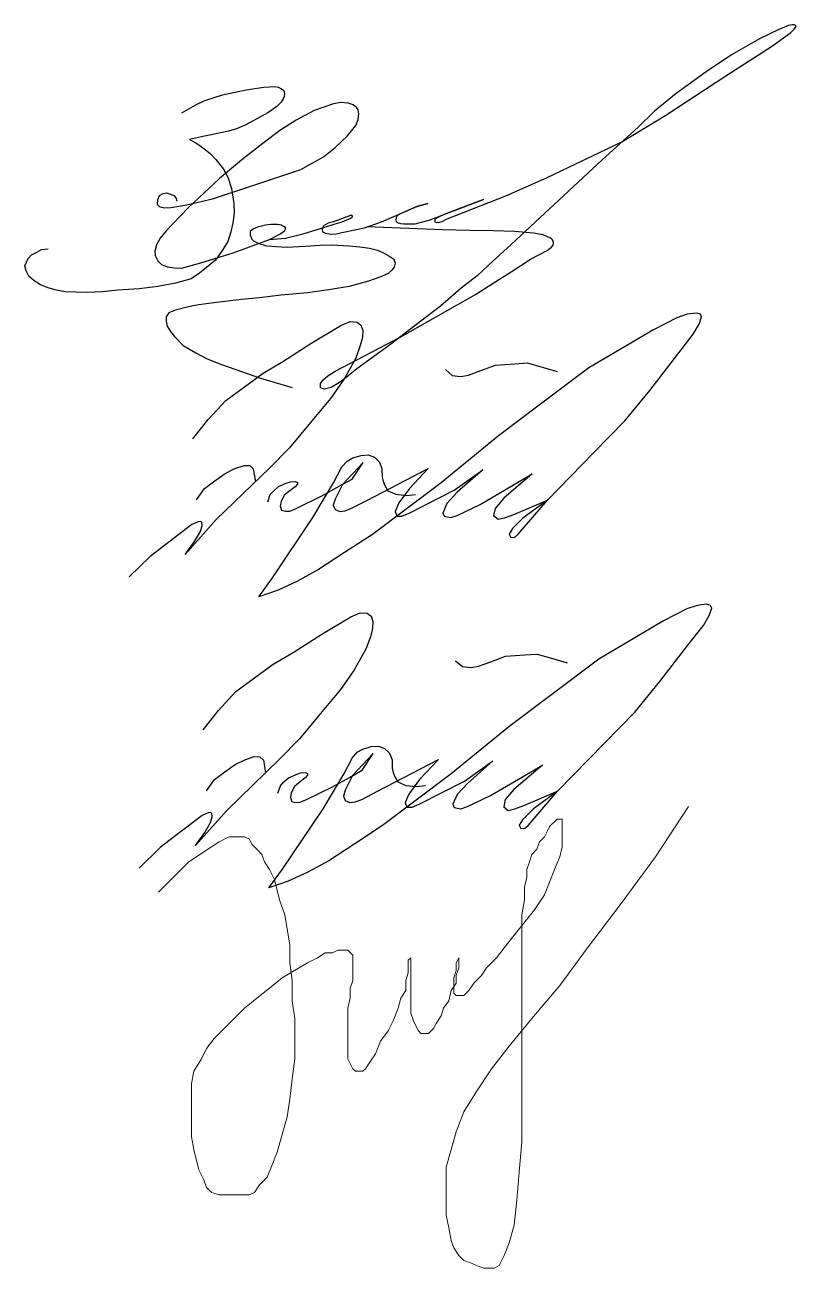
# Model space of a CAD drawing. Header units: millimetres. Extents: x 41097286 to 44249727, y 21258419 to 22595975.
# Drawn here: x 41756989 to 41764283, y 22022468 to 22034216 of the extents above; entities that cross this region are included whole.
import ezdxf

# ---------------------------------------------------------------- set-up
doc = ezdxf.new("R2010")
doc.units = ezdxf.units.MM

# ---------------------------------------------------------------- blocks, each defined once
blk = doc.blocks.new('5')
at = {"color": 160, "lineweight": 9}
for points in [[(41.82, -191.257), (41.904, -191.005), (42.012, -190.885), (42.186, -190.729), (42.451, -190.615), (42.598, -190.562), (42.775, -190.551), (42.84, -190.583), (42.846, -190.645), (42.76, -190.733), (42.534, -190.915), (42.389, -191.03), (42.275, -191.245), (42.251, -191.404), (42.289, -191.548), (42.428, -191.583), (42.578, -191.572), (42.781, -191.492), (43.732, -191.027), (44.29, -190.715), (44.73, -190.47), (45.114, -189.893), (44.396, -190.657), (44.148, -191.16), (44.083, -191.37), (44.142, -191.517), (44.309, -191.585), (44.489, -191.566), (44.715, -191.477), (45.265, -191.198), (47.367, -190.101), (46.714, -190.791), (46.344, -191.292), (46.218, -191.586), (46.276, -191.75), (46.457, -191.746), (46.704, -191.642), (48.266, -190.848), (49.253, -190.147), (48.372, -190.923), (48.013, -191.311), (47.871, -191.642), (47.918, -191.755), (48.145, -191.802), (48.372, -191.727), (49.168, -191.348), (50.966, -190.289), (49.982, -191.131), (49.679, -191.481), (49.629, -191.73), (49.783, -191.859), (50.009, -191.805), (50.322, -191.689), (51.487, -191.197), (50.642, -191.815), (50.276, -192.181), (50.163, -192.372), (50.222, -192.482), (50.357, -192.474), (50.475, -192.376), (51.487, -191.197), (53.096, -189.55), (54.161, -188.458), (55.026, -187.408), (55.999, -186.151), (56.531, -185.465), (56.738, -185.119), (56.822, -184.865), (56.783, -184.773), (56.646, -184.734), (56.32, -184.773), (55.96, -184.891), (55.157, -185.308), (52.92, -186.627), (51.245, -187.884), (49.799, -188.97), (47.814, -190.595), (45.436, -192.381), (44.475, -193.007), (43.574, -193.595), (42.827, -194.007), (42.171, -194.302), (41.507, -194.539), (41.975, -193.884), (43.38, -191.798), (44.094, -190.602), (44.382, -190.048), (44.563, -189.846), (44.757, -189.738), (45.044, -189.649), (45.291, -189.635), (45.507, -189.713), (45.68, -189.879), (45.765, -190.115), (45.774, -190.397), (45.808, -190.546), (45.861, -190.692), (45.967, -190.872), (46.246, -190.993), (46.61, -191.037), (46.924, -190.996)], [(39.229, -189.075), (39.758, -188.409), (40.362, -187.753), (41.658, -186.806), (42.341, -186.404), (43.336, -185.763), (44.34, -185.163), (44.666, -185.027), (44.904, -185.045), (45.039, -185.147), (45.101, -185.322), (45.093, -185.575), (45.016, -185.858), (44.861, -186.291), (44.445, -187.023), (43.984, -187.682), (43.236, -188.582), (42.568, -189.387), (41.872, -190.089), (40.036, -191.867), (38.963, -193.072), (39.288, -192.626), (39.487, -192.277), (39.542, -192.074), (39.535, -191.954), (39.474, -191.933), (39.405, -191.944), (39.193, -192.036), (38.244, -192.761), (37.744, -193.143), (37.02, -193.848)], [(47.964, -186.686), (48.199, -186.887), (48.49, -186.92), (48.759, -186.876), (49.184, -186.719), (49.688, -186.533), (50.36, -186.484), (50.784, -186.453), (51.356, -186.618), (51.824, -186.754)], [(39.347, -191.181), (39.627, -190.789), (40.033, -190.495), (40.341, -190.272), (40.673, -190.107), (40.998, -189.997), (41.192, -190.003), (41.317, -190.117), (41.34, -190.257), (41.388, -190.558)]]:
    blk.add_lwpolyline(points, dxfattribs=at)
at = {"color": 160}
for points in [[(41.82, -191.257), (41.904, -191.005), (42.012, -190.885), (42.186, -190.729), (42.451, -190.615), (42.598, -190.562), (42.775, -190.551), (42.84, -190.583), (42.846, -190.645), (42.76, -190.733), (42.534, -190.915), (42.389, -191.03), (42.275, -191.245), (42.251, -191.404), (42.289, -191.548), (42.428, -191.583), (42.578, -191.572), (42.781, -191.492), (43.732, -191.027), (44.29, -190.715), (44.73, -190.47), (45.114, -189.893), (44.396, -190.657), (44.148, -191.16), (44.083, -191.37), (44.142, -191.517), (44.309, -191.585), (44.489, -191.566), (44.715, -191.477), (45.265, -191.198), (47.367, -190.101), (46.714, -190.791), (46.344, -191.292), (46.218, -191.586), (46.276, -191.75), (46.457, -191.746), (46.704, -191.642), (48.266, -190.848), (49.253, -190.147), (48.372, -190.923), (48.013, -191.311), (47.871, -191.642), (47.918, -191.755), (48.145, -191.802), (48.372, -191.727), (49.168, -191.348), (50.966, -190.289), (49.982, -191.131), (49.679, -191.481), (49.629, -191.73), (49.783, -191.859), (50.009, -191.805), (50.322, -191.689), (51.487, -191.197), (50.642, -191.815), (50.276, -192.181), (50.163, -192.372), (50.222, -192.482), (50.357, -192.474), (50.475, -192.376), (51.487, -191.197), (53.096, -189.55), (54.161, -188.458), (55.026, -187.408), (55.999, -186.151), (56.531, -185.465), (56.738, -185.119), (56.822, -184.865), (56.783, -184.773), (56.646, -184.734), (56.32, -184.773), (55.96, -184.891), (55.157, -185.308), (52.92, -186.627), (51.245, -187.884), (49.799, -188.97), (47.814, -190.595), (45.436, -192.381), (44.475, -193.007), (43.574, -193.595), (42.827, -194.007), (42.171, -194.302), (41.507, -194.539), (41.975, -193.884), (43.38, -191.798), (44.094, -190.602), (44.382, -190.048), (44.563, -189.846), (44.757, -189.738), (45.044, -189.649), (45.291, -189.635), (45.507, -189.713), (45.68, -189.879), (45.765, -190.115), (45.774, -190.397), (45.808, -190.546), (45.861, -190.692), (45.967, -190.872), (46.246, -190.993), (46.61, -191.037), (46.924, -190.996)], [(39.229, -189.075), (39.758, -188.409), (40.362, -187.753), (41.658, -186.806), (42.341, -186.404), (43.336, -185.763), (44.34, -185.163), (44.666, -185.027), (44.904, -185.045), (45.039, -185.147), (45.101, -185.322), (45.093, -185.575), (45.016, -185.858), (44.861, -186.291), (44.445, -187.023), (43.984, -187.682), (43.236, -188.582), (42.568, -189.387), (41.872, -190.089), (40.036, -191.867), (38.963, -193.072), (39.288, -192.626), (39.487, -192.277), (39.542, -192.074), (39.535, -191.954), (39.474, -191.933), (39.405, -191.944), (39.193, -192.036), (38.244, -192.761), (37.744, -193.143), (37.02, -193.848)], [(47.964, -186.686), (48.199, -186.887), (48.49, -186.92), (48.759, -186.876), (49.184, -186.719), (49.688, -186.533), (50.36, -186.484), (50.784, -186.453), (51.356, -186.618), (51.824, -186.754)], [(39.347, -191.181), (39.627, -190.789), (40.033, -190.495), (40.341, -190.272), (40.673, -190.107), (40.998, -189.997), (41.192, -190.003), (41.317, -190.117), (41.34, -190.257), (41.388, -190.558)]]:
    blk.add_lwpolyline(points, dxfattribs=at)
blk = doc.blocks.new('6')
at = {"color": 150, "lineweight": 9}
for points in [[(229.989, -194.597), (230.56, -194.54), (231.231, -194.376), (231.957, -194.154), (232.327, -194.041), (232.576, -193.965), (232.739, -193.898), (232.853, -193.852), (232.925, -193.803), (232.938, -193.765), (232.912, -193.739), (232.878, -193.734), (232.833, -193.754), (232.61, -193.84), (232.433, -193.909), (232.225, -193.975), (232.077, -194.014), (231.916, -194.102), (231.867, -194.222), (231.873, -194.326), (231.982, -194.369), (232.171, -194.405), (232.376, -194.39), (232.567, -194.349), (233.363, -194.177), (233.976, -193.96), (234.85, -193.586), (235.231, -193.423), (235.617, -193.316), (235.231, -193.423), (234.611, -193.688), (234.522, -193.751), (234.488, -193.829), (234.479, -193.902), (234.493, -193.952), (234.566, -193.998), (234.644, -194.023), (234.766, -194.039), (235.17, -194.04), (235.348, -193.99), (235.663, -193.901), (236.778, -193.482), (237.596, -193.174), (236.778, -193.482), (236.22, -193.691), (235.92, -193.832), (235.868, -193.877), (235.862, -193.922), (235.871, -193.967), (235.929, -193.993), (236.025, -193.983), (236.128, -193.954), (236.305, -193.864), (238.385, -193.042), (239.834, -192.401), (242.509, -191.125), (244.067, -190.177), (246.194, -188.782), (247.853, -187.719), (248.501, -187.244), (248.628, -187.133), (248.695, -187.027), (248.677, -186.995), (248.628, -186.977), (248.564, -186.981), (248.429, -187.005), (248.079, -187.14), (247.399, -187.469), (246.402, -188.043), (245.499, -188.646), (244.431, -189.415), (243.663, -190.042), (243.085, -190.605), (241.801, -191.764), (238.574, -194.766), (237.776, -195.507), (237.37, -195.885), (236.804, -196.323), (236.062, -196.963), (235.014, -197.767), (234.258, -198.347), (233.094, -199.178), (232.535, -199.635), (232.189, -199.848), (231.945, -199.899), (231.803, -199.858), (231.803, -199.696), (231.884, -199.584), (232.067, -199.432), (232.332, -199.259), (234.636, -198.057), (237.312, -196.546), (237.936, -196.147), (238.58, -195.735), (239.268, -195.295), (239.849, -194.984), (240.008, -194.869), (240.063, -194.794), (240.083, -194.72), (240.073, -194.67), (240.033, -194.595), (240.003, -194.57), (239.953, -194.53), (239.869, -194.496), (239.711, -194.431), (239.365, -194.371), (238.703, -194.309), (237.94, -194.29), (237.108, -194.269), (236.122, -194.252), (233.45, -194.147)], [(226.887, -190.102), (227.382, -189.811), (227.698, -189.655), (228.327, -189.46), (229.165, -189.278), (229.788, -189.182), (230.194, -189.163), (230.305, -189.186), (230.402, -189.23), (230.487, -189.291), (230.517, -189.358), (230.524, -189.428), (230.513, -189.519), (230.48, -189.603), (230.406, -189.717), (230.251, -189.871), (229.939, -190.097), (229.673, -190.241), (229.389, -190.396), (229.149, -190.526), (228.819, -190.66), (228.534, -190.751), (228.259, -190.81), (227.996, -190.864), (227.681, -190.928), (227.361, -190.998), (227.151, -191.041), (227.381, -191.163), (227.615, -191.325), (227.775, -191.448), (227.899, -191.552), (228.084, -191.753), (228.356, -192.098), (228.516, -192.382), (228.647, -192.779), (228.729, -193.315), (228.739, -193.654), (228.688, -194.005), (228.625, -194.315), (228.517, -194.658), (228.34, -194.948), (228.076, -195.33), (227.506, -195.788), (227.217, -195.991), (226.659, -196.147), (226.025, -196.265), (225.371, -196.341), (224.61, -196.388), (224.07, -196.445), (223.517, -196.473), (223.106, -196.459), (222.735, -196.446), (222.423, -196.389), (222.14, -196.304), (221.861, -196.2), (221.634, -196.063), (221.444, -195.897), (221.35, -195.703), (221.307, -195.524), (221.421, -195.269), (221.539, -195.136), (221.728, -195.037), (221.902, -194.946), (222.135, -194.919)], [(226.72, -193.234), (226.682, -193.114), (226.635, -193.055), (226.494, -192.991), (226.347, -192.95), (226.212, -192.976), (226.082, -193.044), (226.012, -193.179), (226.009, -193.337), (226.103, -193.434), (226.277, -193.474), (226.488, -193.46), (227.055, -193.358), (227.974, -193.146), (229.262, -192.719), (230.331, -192.364), (231.102, -192.108), (231.917, -191.654), (232.331, -191.329), (232.75, -190.93), (233.056, -190.553), (233.145, -190.337), (233.164, -190.139), (233.138, -189.994), (233.085, -189.912), (232.965, -189.815), (232.79, -189.757), (232.513, -189.732), (232.266, -189.78), (231.585, -190.011), (230.939, -190.36), (230.36, -190.72), (229.752, -191.192), (229.073, -191.718), (228.222, -192.426), (227.105, -193.472), (226.567, -194.035), (226.325, -194.288), (226.118, -194.542), (225.982, -194.778), (225.918, -195.002), (225.929, -195.161), (226.03, -195.35), (226.16, -195.474), (226.366, -195.557), (226.626, -195.598), (226.874, -195.604), (227.553, -195.421), (228.709, -195.062), (229.989, -194.597), (230.367, -194.407), (230.531, -194.282), (230.564, -194.219), (230.559, -194.166), (230.509, -194.126), (230.418, -194.084), (230.28, -194.061), (230.045, -194.059), (229.849, -194.084), (229.571, -194.151), (229.423, -194.216), (229.305, -194.309), (229.305, -194.44), (229.365, -194.58), (229.43, -194.645), (229.596, -194.718), (229.887, -194.813), (230.6, -194.869), (231.277, -194.827), (231.795, -194.795), (232.224, -194.787), (232.809, -194.817), (233.2, -194.854), (233.54, -194.902), (233.834, -194.976), (234.023, -195.049), (234.235, -195.169), (234.409, -195.29), (234.457, -195.426), (234.422, -195.572), (234.336, -195.683), (234.203, -195.799), (233.909, -195.929), (233.504, -196.076), (232.828, -196.262), (232.173, -196.37), (231.342, -196.48), (230.404, -196.566), (229.628, -196.667), (228.997, -196.723), (228.023, -196.842), (227.484, -196.914), (227.113, -196.977), (226.661, -197.095), (226.415, -197.191), (226.324, -197.34), (226.32, -197.486), (226.364, -197.667), (226.475, -197.853), (226.626, -198.03), (226.926, -198.351), (227.376, -198.615), (227.781, -198.821), (228.292, -199.03), (229.036, -199.285), (229.678, -199.514), (230.197, -199.671), (230.804, -199.848)]]:
    blk.add_lwpolyline(points, dxfattribs=at)
at = {"color": 150}
for points in [[(229.989, -194.597), (230.56, -194.54), (231.231, -194.376), (231.957, -194.154), (232.327, -194.041), (232.576, -193.965), (232.739, -193.898), (232.853, -193.852), (232.925, -193.803), (232.938, -193.765), (232.912, -193.739), (232.878, -193.734), (232.833, -193.754), (232.61, -193.84), (232.433, -193.909), (232.225, -193.975), (232.077, -194.014), (231.916, -194.102), (231.867, -194.222), (231.873, -194.326), (231.982, -194.369), (232.171, -194.405), (232.376, -194.39), (232.567, -194.349), (233.363, -194.177), (233.976, -193.96), (234.85, -193.586), (235.231, -193.423), (235.617, -193.316), (235.231, -193.423), (234.611, -193.688), (234.522, -193.751), (234.488, -193.829), (234.479, -193.902), (234.493, -193.952), (234.566, -193.998), (234.644, -194.023), (234.766, -194.039), (235.17, -194.04), (235.348, -193.99), (235.663, -193.901), (236.778, -193.482), (237.596, -193.174), (236.778, -193.482), (236.22, -193.691), (235.92, -193.832), (235.868, -193.877), (235.862, -193.922), (235.871, -193.967), (235.929, -193.993), (236.025, -193.983), (236.128, -193.954), (236.305, -193.864), (238.385, -193.042), (239.834, -192.401), (242.509, -191.125), (244.067, -190.177), (246.194, -188.782), (247.853, -187.719), (248.501, -187.244), (248.628, -187.133), (248.695, -187.027), (248.677, -186.995), (248.628, -186.977), (248.564, -186.981), (248.429, -187.005), (248.079, -187.14), (247.399, -187.469), (246.402, -188.043), (245.499, -188.646), (244.431, -189.415), (243.663, -190.042), (243.085, -190.605), (241.801, -191.764), (238.574, -194.766), (237.776, -195.507), (237.37, -195.885), (236.804, -196.323), (236.062, -196.963), (235.014, -197.767), (234.258, -198.347), (233.094, -199.178), (232.535, -199.635), (232.189, -199.848), (231.945, -199.899), (231.803, -199.858), (231.803, -199.696), (231.884, -199.584), (232.067, -199.432), (232.332, -199.259), (234.636, -198.057), (237.312, -196.546), (237.936, -196.147), (238.58, -195.735), (239.268, -195.295), (239.849, -194.984), (240.008, -194.869), (240.063, -194.794), (240.083, -194.72), (240.073, -194.67), (240.033, -194.595), (240.003, -194.57), (239.953, -194.53), (239.869, -194.496), (239.711, -194.431), (239.365, -194.371), (238.703, -194.309), (237.94, -194.29), (237.108, -194.269), (236.122, -194.252), (233.45, -194.147)], [(226.887, -190.102), (227.382, -189.811), (227.698, -189.655), (228.327, -189.46), (229.165, -189.278), (229.788, -189.182), (230.194, -189.163), (230.305, -189.186), (230.402, -189.23), (230.487, -189.291), (230.517, -189.358), (230.524, -189.428), (230.513, -189.519), (230.48, -189.603), (230.406, -189.717), (230.251, -189.871), (229.939, -190.097), (229.673, -190.241), (229.389, -190.396), (229.149, -190.526), (228.819, -190.66), (228.534, -190.751), (228.259, -190.81), (227.996, -190.864), (227.681, -190.928), (227.361, -190.998), (227.151, -191.041), (227.381, -191.163), (227.615, -191.325), (227.775, -191.448), (227.899, -191.552), (228.084, -191.753), (228.356, -192.098), (228.516, -192.382), (228.647, -192.779), (228.729, -193.315), (228.739, -193.654), (228.688, -194.005), (228.625, -194.315), (228.517, -194.658), (228.34, -194.948), (228.076, -195.33), (227.506, -195.788), (227.217, -195.991), (226.659, -196.147), (226.025, -196.265), (225.371, -196.341), (224.61, -196.388), (224.07, -196.445), (223.517, -196.473), (223.106, -196.459), (222.735, -196.446), (222.423, -196.389), (222.14, -196.304), (221.861, -196.2), (221.634, -196.063), (221.444, -195.897), (221.35, -195.703), (221.307, -195.524), (221.421, -195.269), (221.539, -195.136), (221.728, -195.037), (221.902, -194.946), (222.135, -194.919)], [(226.72, -193.234), (226.682, -193.114), (226.635, -193.055), (226.494, -192.991), (226.347, -192.95), (226.212, -192.976), (226.082, -193.044), (226.012, -193.179), (226.009, -193.337), (226.103, -193.434), (226.277, -193.474), (226.488, -193.46), (227.055, -193.358), (227.974, -193.146), (229.262, -192.719), (230.331, -192.364), (231.102, -192.108), (231.917, -191.654), (232.331, -191.329), (232.75, -190.93), (233.056, -190.553), (233.145, -190.337), (233.164, -190.139), (233.138, -189.994), (233.085, -189.912), (232.965, -189.815), (232.79, -189.757), (232.513, -189.732), (232.266, -189.78), (231.585, -190.011), (230.939, -190.36), (230.36, -190.72), (229.752, -191.192), (229.073, -191.718), (228.222, -192.426), (227.105, -193.472), (226.567, -194.035), (226.325, -194.288), (226.118, -194.542), (225.982, -194.778), (225.918, -195.002), (225.929, -195.161), (226.03, -195.35), (226.16, -195.474), (226.366, -195.557), (226.626, -195.598), (226.874, -195.604), (227.553, -195.421), (228.709, -195.062), (229.989, -194.597), (230.367, -194.407), (230.531, -194.282), (230.564, -194.219), (230.559, -194.166), (230.509, -194.126), (230.418, -194.084), (230.28, -194.061), (230.045, -194.059), (229.849, -194.084), (229.571, -194.151), (229.423, -194.216), (229.305, -194.309), (229.305, -194.44), (229.365, -194.58), (229.43, -194.645), (229.596, -194.718), (229.887, -194.813), (230.6, -194.869), (231.277, -194.827), (231.795, -194.795), (232.224, -194.787), (232.809, -194.817), (233.2, -194.854), (233.54, -194.902), (233.834, -194.976), (234.023, -195.049), (234.235, -195.169), (234.409, -195.29), (234.457, -195.426), (234.422, -195.572), (234.336, -195.683), (234.203, -195.799), (233.909, -195.929), (233.504, -196.076), (232.828, -196.262), (232.173, -196.37), (231.342, -196.48), (230.404, -196.566), (229.628, -196.667), (228.997, -196.723), (228.023, -196.842), (227.484, -196.914), (227.113, -196.977), (226.661, -197.095), (226.415, -197.191), (226.324, -197.34), (226.32, -197.486), (226.364, -197.667), (226.475, -197.853), (226.626, -198.03), (226.926, -198.351), (227.376, -198.615), (227.781, -198.821), (228.292, -199.03), (229.036, -199.285), (229.678, -199.514), (230.197, -199.671), (230.804, -199.848)]]:
    blk.add_lwpolyline(points, dxfattribs=at)
blk = doc.blocks.new('подпись')
at = {"lineweight": 18, "ltscale": 75}
for p, q in [((1484, 515), (1608, 705.7)), ((1111.8, 658), (1083.1, 629.4)), ((1130.9, 658), (1111.8, 658)), ((1130.9, 553.1), (1130.9, 658)), ((1083.1, 629.4), (1073.6, 610.4)), ((-195.6, 553.1), (-167, 572.2)), ((-167, 572.2), (-128.8, 591.3)), ((-128.8, 591.3), (-71.6, 591.3)), ((-71.6, 591.3), (-52.5, 581.7)), ((-52.5, 581.7), (-42.9, 562.7)), ((1045, 572.2), (1035.4, 543.6)), ((1064.1, 591.3), (1045, 572.2)), ((1073.6, 610.4), (1064.1, 591.3)), ((-281.5, 495.9), (-195.6, 553.1)), ((-42.9, 562.7), (-23.9, 543.6)), ((-23.9, 543.6), (-4.8, 524.5)), ((-4.8, 524.5), (4.8, 495.9)), ((1016.3, 524.5), (1006.8, 495.9)), ((1035.4, 543.6), (1016.3, 524.5)), ((1121.3, 515), (1130.9, 553.1)), ((-329.2, 448.2), (-300.6, 476.8)), ((-300.6, 476.8), (-281.5, 495.9)), ((4.8, 495.9), (23.9, 467.3)), ((1006.8, 495.9), (997.3, 467.3)), ((1102.2, 467.3), (1121.3, 515)), ((1350.3, 333.8), (1484, 515)), ((-377, 400.5), (-348.3, 429.2)), ((-348.3, 429.2), (-329.2, 448.2)), ((23.9, 467.3), (42.9, 429.2)), ((42.9, 429.2), (62, 352.9)), ((997.3, 438.7), (987.7, 400.5)), ((997.3, 467.3), (997.3, 438.7)), ((1083.1, 419.6), (1102.2, 467.3)), ((-396, 381.5), (-377, 400.5)), ((987.7, 400.5), (987.7, 352.9)), ((1064.1, 371.9), (1083.1, 419.6)), ((62, 352.9), (81.1, 295.6)), ((987.7, 352.9), (978.2, 295.6)), ((1025.9, 314.7), (1064.1, 371.9)), ((1226.3, 171.7), (1350.3, 333.8)), ((81.1, 295.6), (100.2, 181.2)), ((949.5, 219.3), (1025.9, 314.7)), ((978.2, 295.6), (978.2, -562.7)), ((911.4, 171.7), (949.5, 219.3)), ((100.2, 181.2), (100.2, 114.4)), ((205.2, 133.5), (233.8, 152.6)), ((233.8, 152.6), (262.4, 152.6)), ((262.4, 152.6), (281.5, 162.1)), ((281.5, 162.1), (319.7, 162.1)), ((319.7, 162.1), (338.8, 143.1)), ((338.8, 143.1), (338.8, 47.7)), ((882.7, 133.5), (911.4, 171.7)), ((1121.3, 28.6), (1226.3, 171.7)), ((71.6, 57.2), (167, 114.4)), ((100.2, 114.4), (109.7, 47.7)), ((167, 114.4), (205.2, 133.5)), ((548.7, 124), (558.3, 133.5)), ((548.7, 76.3), (548.7, 124)), ((558.3, 133.5), (558.3, -76.3)), ((739.6, 133.5), (730, 114.4)), ((730, 114.4), (730, 85.8)), ((730, 66.8), (739.6, 95.4)), ((739.6, 95.4), (739.6, 133.5)), ((825.5, 66.8), (844.6, 95.4)), ((844.6, 95.4), (882.7, 133.5)), ((23.9, 19.1), (71.6, 57.2)), ((109.7, 47.7), (109.7, -28.6)), ((338.8, 47.7), (329.2, 19.1)), ((539.2, 47.7), (548.7, 76.3)), ((539.2, 9.5), (539.2, 47.7)), ((730, 85.8), (720.5, 57.2)), ((720.5, 57.2), (720.5, 0)), ((730, 38.1), (730, 66.8)), ((796.8, 38.1), (825.5, 66.8)), ((-23.9, -19.1), (23.9, 19.1)), ((329.2, 19.1), (329.2, -19.1)), ((520.1, -19.1), (539.2, 9.5)), ((701.4, -28.6), (711, 9.5)), ((711, 9.5), (730, 38.1)), ((758.7, -9.5), (777.8, 9.5)), ((777.8, 9.5), (796.8, 38.1)), ((1016.3, -95.4), (1121.3, 28.6)), ((-71.6, -57.2), (-23.9, -19.1)), ((109.7, -28.6), (119.3, -95.4)), ((329.2, -19.1), (319.7, -57.2)), ((510.6, -57.2), (520.1, -19.1)), ((682.3, -57.2), (701.4, -28.6)), ((720.5, 0), (730, -9.5)), ((730, -9.5), (758.7, -9.5)), ((-186.1, -171.7), (-71.6, -57.2)), ((319.7, -57.2), (319.7, -248)), ((491.5, -104.9), (510.6, -57.2)), ((558.3, -76.3), (567.8, -104.9)), ((653.7, -114.4), (672.8, -85.8)), ((672.8, -85.8), (682.3, -57.2)), ((119.3, -95.4), (119.3, -248)), ((472.4, -143.1), (491.5, -104.9)), ((567.8, -104.9), (577.4, -124)), ((577.4, -124), (586.9, -143.1)), ((625.1, -152.6), (644.2, -133.5)), ((644.2, -133.5), (653.7, -114.4)), ((930.5, -200.3), (1016.3, -95.4)), ((-214.7, -209.8), (-186.1, -171.7)), ((424.7, -228.9), (443.8, -181.2)), ((443.8, -181.2), (472.4, -143.1)), ((586.9, -143.1), (596.4, -152.6)), ((596.4, -152.6), (625.1, -152.6)), ((-233.8, -248), (-214.7, -209.8)), ((405.6, -257.5), (424.7, -228.9)), ((863.6, -286.1), (930.5, -200.3)), ((-262.4, -295.6), (-233.8, -248)), ((119.3, -248), (109.7, -324.3)), ((319.7, -248), (338.8, -286.1)), ((386.5, -286.1), (405.6, -257.5)), ((-272, -343.3), (-262.4, -295.6)), ((109.7, -324.3), (100.2, -400.5)), ((338.8, -286.1), (348.3, -295.6)), ((348.3, -295.6), (377, -295.6)), ((377, -295.6), (386.5, -286.1)), ((806.4, -371.9), (863.6, -286.1)), ((-272, -543.6), (-272, -343.3)), ((758.7, -448.2), (806.4, -371.9)), ((100.2, -400.5), (90.7, -467.3)), ((90.7, -467.3), (71.6, -534.1)), ((730, -524.5), (758.7, -448.2)), ((-262.4, -591.3), (-272, -543.6)), ((71.6, -534.1), (52.5, -600.8)), ((711, -591.3), (730, -524.5)), ((978.2, -562.7), (968.6, -677.1)), ((-243.3, -667.6), (-262.4, -591.3)), ((52.5, -600.8), (33.4, -648.5)), ((691.9, -658), (711, -591.3)), ((33.4, -648.5), (14.3, -696.2)), ((-224.3, -705.7), (-243.3, -667.6)), ((14.3, -696.2), (-14.3, -724.8)), ((691.9, -839.2), (691.9, -658)), ((968.6, -677.1), (959.1, -782)), ((-214.7, -734.3), (-224.3, -705.7)), ((-195.6, -753.4), (-214.7, -734.3)), ((-14.3, -724.8), (-33.4, -753.4)), ((-167, -762.9), (-195.6, -753.4)), ((-52.5, -762.9), (-167, -762.9)), ((-33.4, -753.4), (-52.5, -762.9)), ((959.1, -782), (949.5, -877.4)), ((701.4, -886.9), (691.9, -839.2)), ((711, -934.6), (701.4, -886.9)), ((949.5, -877.4), (930.5, -944.1)), ((720.5, -963.2), (711, -934.6)), ((739.6, -991.8), (720.5, -963.2)), ((930.5, -944.1), (911.4, -991.8)), ((758.7, -1010.9), (739.6, -991.8)), ((787.3, -1020.4), (758.7, -1010.9)), ((806.4, -1030), (787.3, -1020.4)), ((835, -1039.5), (806.4, -1030)), ((892.3, -1030), (873.2, -1039.5)), ((911.4, -991.8), (892.3, -1030)), ((873.2, -1039.5), (835, -1039.5))]:
    blk.add_line(p, q, dxfattribs=at)

msp = doc.modelspace()

# ---------------------------------------------------------------- block references
at = {"color": 5, "xscale": 266.3352272727274, "yscale": 266.3352272727274, "zscale": 266.3352272727274}
msp.add_blockref('6', (41698047.058, 22084014.615), dxfattribs=at)
at = {"xscale": 273.4375, "yscale": 273.4375, "zscale": 273.4375}
for p in [(41747852.101, 22082005.202), (41747947.845, 22079254.111)]:
    msp.add_blockref('5', p, dxfattribs=at)
at = {"lineweight": 18, "xscale": 2.5, "yscale": 2.5, "zscale": 2.5}
msp.add_blockref('подпись', (41759243.734, 22025066.539), dxfattribs=at)

doc.saveas('drawing.dxf')
